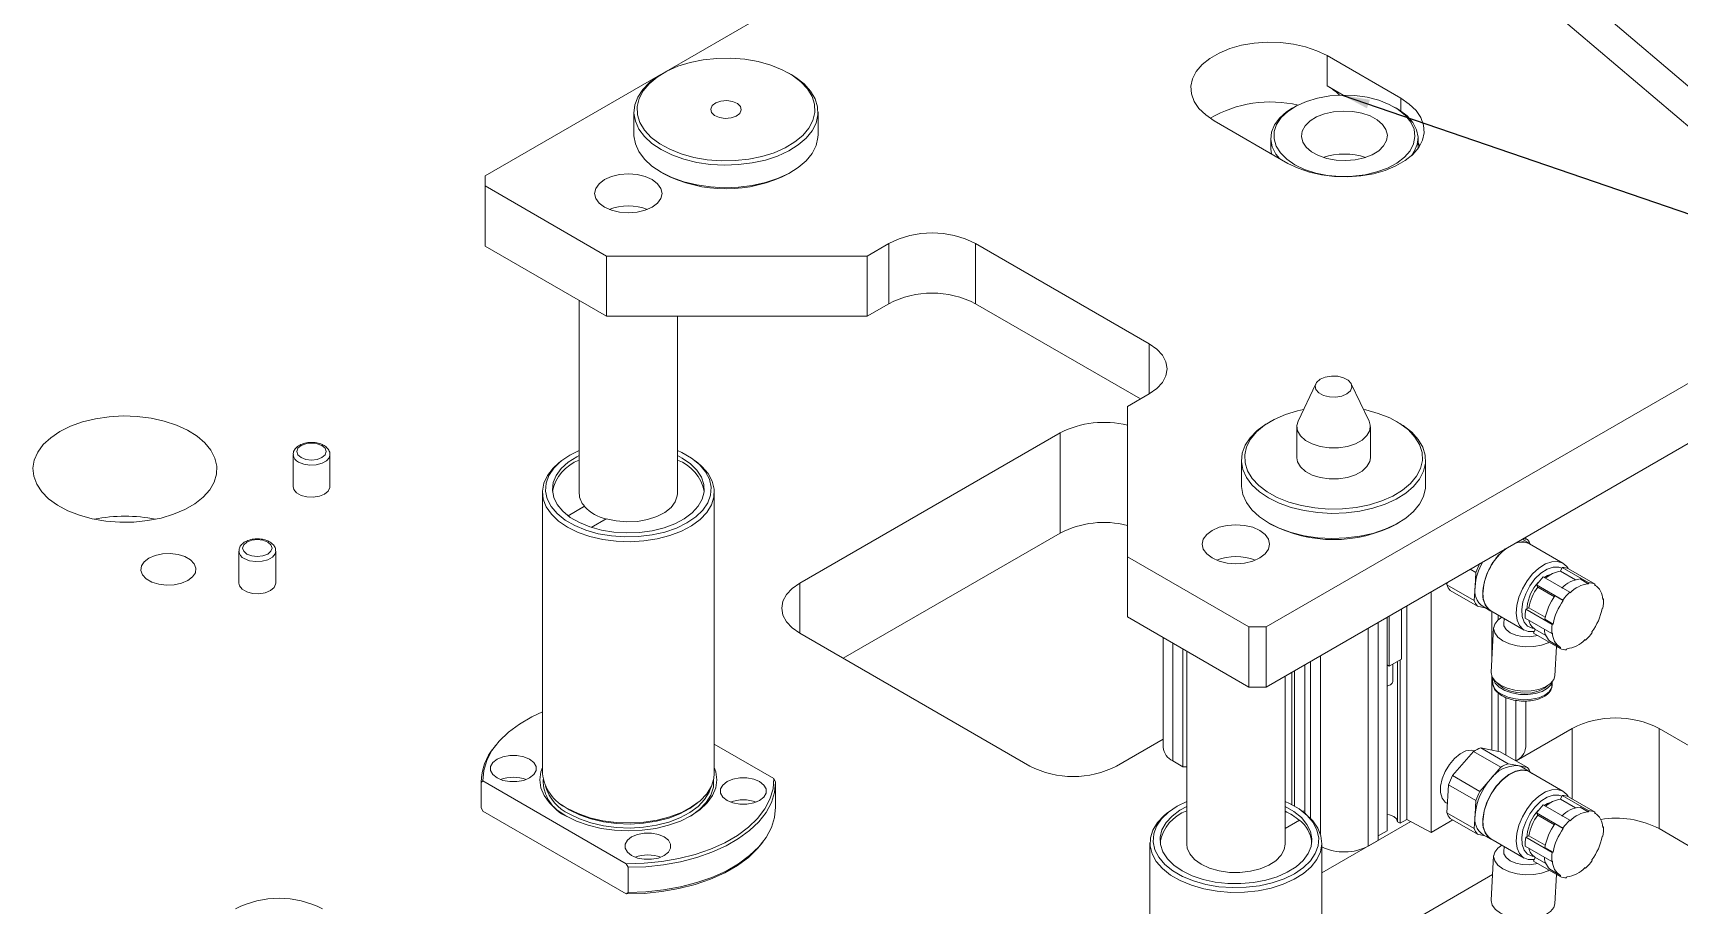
# Model space of a CAD drawing. Header units: millimetres. Extents: x 29 to 2500, y -68 to 1852.
# Drawn here: x 374 to 642.2, y 1303 to 1445.1 of the extents above; entities that cross this region are included whole.
import ezdxf

# ---------------------------------------------------------------- set-up
doc = ezdxf.new("R2010")
doc.units = ezdxf.units.MM
doc.header["$LTSCALE"] = 6
doc.layers.add('12', color=4, linetype='Continuous')
doc.dimstyles.new('SLDDIMSTYLE4', dxfattribs={"dimtxt": 0.18, "dimasz": 4.5, "dimexe": 0, "dimexo": 0.0625, "dimgap": 0, "dimtad": 0, "dimtih": 1, "dimtoh": 1, "dimdec": 0, "dimrnd": 1e-09, "dimzin": 0, "dimdsep": 46, "dimtxsty": 'Standard', "dimsah": 1, "dimcen": 0.09, "dimadec": 0, "dimazin": 0, "dimtfac": 4.5, "dimtdec": 0, "dimtofl": 0, "dimtmove": 0, "dimatfit": 3, "dimfxl": 0, "dimfrac": 2, "dimtolj": 1, "dimtzin": 0, "dimarcsym": 0})

msp = doc.modelspace()

# ---------------------------------------------------------------- linework, layer by layer
at = {"color": 7, "linetype": 'Continuous', "lineweight": 18}
for p, q in [((648.456, 1432.389), (568.198, 1500.559)), ((564.961, 1496.748), (648.456, 1425.829)), ((570.067, 1492.411), (476.81, 1438.575)), ((596.904, 1434.427), (584.883, 1441.366)), ((584.883, 1436.467), (584.883, 1441.366)), ((476.232, 1438.242), (447.704, 1421.773)), ((476.694, 1438.509), (476.34, 1438.305)), ((497.557, 1438.305), (497.203, 1438.509)), ((587.525, 1434.942), (584.883, 1436.467)), ((579.578, 1432.997), (579.225, 1432.793)), ((596.198, 1432.793), (595.844, 1432.997)), ((596.904, 1432.349), (596.904, 1434.427)), ((471.949, 1432.183), (471.949, 1428.508)), ((501.949, 1428.508), (501.949, 1432.183)), ((566.498, 1430.753), (578.519, 1423.814)), ((501.925, 1428.026), (501.949, 1428.508)), ((575.711, 1427.896), (575.711, 1426.344)), ((599.711, 1426.344), (599.711, 1427.896)), ((599.999, 1426.671), (599.711, 1427.108)), ((599.71, 1426.232), (599.711, 1426.344)), ((447.704, 1421.773), (447.704, 1420.14)), ((476.34, 1422.386), (476.694, 1422.182)), ((497.203, 1422.182), (497.557, 1422.386)), ((447.704, 1420.14), (467.503, 1408.71)), ((447.704, 1420.14), (447.704, 1410.341)), ((447.704, 1410.341), (467.503, 1398.912)), ((467.503, 1408.71), (509.93, 1408.71)), ((467.503, 1398.912), (467.503, 1408.71)), ((513.465, 1410.751), (509.93, 1408.71)), ((509.93, 1408.71), (509.93, 1398.912)), ((513.465, 1400.953), (513.465, 1410.751)), ((555.891, 1394.423), (527.607, 1410.751)), ((527.607, 1410.751), (527.607, 1400.953)), ((463.039, 1401.489), (463.039, 1370.025)), ((513.465, 1400.953), (509.93, 1398.912)), ((554.476, 1385.442), (527.607, 1400.953)), ((509.93, 1398.912), (467.503, 1398.912)), ((479.039, 1370.025), (479.039, 1398.912)), ((555.891, 1386.259), (555.891, 1394.423)), ((574.983, 1348.296), (654.806, 1394.376)), ((574.983, 1338.497), (661.674, 1388.543)), ((583.051, 1387.905), (580.158, 1381.831)), ((591.729, 1381.831), (588.836, 1387.905)), ((552.356, 1384.218), (555.891, 1386.259)), ((552.356, 1384.218), (552.356, 1359.726)), ((575.689, 1381.769), (575.335, 1381.564)), ((596.552, 1381.564), (596.198, 1381.769)), ((498.969, 1355.423), (541.396, 1379.915)), ((541.396, 1363.585), (541.396, 1379.915)), ((579.944, 1380.913), (579.944, 1375.851)), ((591.944, 1375.851), (591.944, 1380.913)), ((416.42, 1376.365), (416.42, 1371.139)), ((422.42, 1371.139), (422.42, 1376.365)), ((461.493, 1376.25), (463.039, 1377.017)), ((460.13, 1375.331), (459.726, 1375.011)), ((482.351, 1375.011), (481.947, 1375.331)), ((570.944, 1375.442), (570.944, 1371.36)), ((600.944, 1371.36), (600.944, 1375.442)), ((600.92, 1370.878), (600.944, 1371.36)), ((457.039, 1370.249), (457.039, 1324.427)), ((485.039, 1324.427), (485.039, 1370.249)), ((461.211, 1366.393), (463.897, 1367.943)), ((463.897, 1367.886), (461.255, 1366.361)), ((463.897, 1367.886), (463.897, 1367.943)), ((467.433, 1365.902), (465.003, 1364.499)), ((506.043, 1343.176), (541.396, 1363.585)), ((575.335, 1365.238), (575.689, 1365.033)), ((596.198, 1365.033), (596.552, 1365.238)), ((616.848, 1362.665), (617.565, 1362.522)), ((617.083, 1362.801), (617.565, 1362.522)), ((617.253, 1362.703), (617.253, 1362.899)), ((407.581, 1360.649), (407.581, 1355.423)), ((413.581, 1355.423), (413.581, 1360.649)), ((617.923, 1361.854), (616.683, 1362.57)), ((623.299, 1358.693), (617.898, 1361.811)), ((552.356, 1359.726), (572.155, 1348.296)), ((552.356, 1359.726), (552.356, 1349.927)), ((608.195, 1357.67), (609.126, 1357.133)), ((622.944, 1357.352), (623.214, 1357.971)), ((625.344, 1355.967), (622.944, 1357.352)), ((627.527, 1355.481), (623.214, 1357.971)), ((628.554, 1355.276), (624.241, 1357.766)), ((498.969, 1355.423), (498.969, 1347.259)), ((604.41, 1355.155), (604.43, 1355.497)), ((604.41, 1355.155), (608.865, 1352.584)), ((608.865, 1352.584), (608.996, 1354.858)), ((608.996, 1354.858), (609.126, 1357.133)), ((623.316, 1352.667), (619.002, 1355.157)), ((619.215, 1354.779), (619.002, 1355.157)), ((621.931, 1353.21), (619.215, 1354.779)), ((624.427, 1353.937), (620.114, 1356.427)), ((626.114, 1356.096), (627.458, 1355.321)), ((627.458, 1355.321), (627.527, 1355.481)), ((628.554, 1355.276), (628.484, 1355.116)), ((628.608, 1355.05), (628.486, 1355.121)), ((601.853, 1314.807), (601.853, 1354.009)), ((604.931, 1354.228), (609.385, 1351.656)), ((622.027, 1353.345), (623.371, 1352.569)), ((623.371, 1352.569), (623.316, 1352.667)), ((624.427, 1353.937), (624.482, 1353.839)), ((629.92, 1352.841), (629.783, 1352.921)), ((629.795, 1352.779), (629.92, 1352.841)), ((552.356, 1349.927), (572.155, 1338.497)), ((594.676, 1315.072), (594.676, 1349.866)), ((595.03, 1341.896), (595.03, 1350.07)), ((597.01, 1343.039), (597.01, 1351.213)), ((597.902, 1316.934), (597.902, 1351.728)), ((610.608, 1351.412), (609.385, 1351.656)), ((610.301, 1351.59), (611.573, 1350.855)), ((611.598, 1350.898), (616.999, 1347.78)), ((611.753, 1343.382), (611.753, 1350.763)), ((612.758, 1349.441), (612.758, 1350.229)), ((613.717, 1349.675), (613.667, 1348.811)), ((621.496, 1347.213), (617.183, 1349.703)), ((617.268, 1351.178), (617.75, 1351.418)), ((621.581, 1348.688), (617.268, 1351.178)), ((617.495, 1351.564), (617.488, 1351.288)), ((620.431, 1349.87), (617.75, 1351.418)), ((621.706, 1348.75), (620.362, 1349.526)), ((629.835, 1351.367), (629.711, 1351.305)), ((536.446, 1325.624), (498.969, 1347.259)), ((558.17, 1346.571), (558.17, 1328.686)), ((572.155, 1348.296), (574.983, 1348.296)), ((572.155, 1338.497), (572.155, 1348.296)), ((574.983, 1348.296), (574.983, 1338.497)), ((591.6, 1312.562), (591.6, 1348.09)), ((593.211, 1313.492), (593.211, 1349.02)), ((612.025, 1348.124), (611.612, 1340.929)), ((618.549, 1347.269), (618.818, 1347.885)), ((622.862, 1344.779), (618.549, 1347.269)), ((618.745, 1347.927), (620.537, 1346.893)), ((621.621, 1347.276), (621.496, 1347.213)), ((621.581, 1348.688), (621.706, 1348.75)), ((628.046, 1347.486), (628.101, 1347.388)), ((559.781, 1326.441), (559.781, 1345.641)), ((561.391, 1325.511), (561.391, 1344.711)), ((562.034, 1344.34), (562.034, 1312.876)), ((621.465, 1345.78), (622.808, 1345.004)), ((621.995, 1340.332), (622.27, 1345.12)), ((622.862, 1344.779), (622.932, 1344.939)), ((623.959, 1344.734), (623.889, 1344.574)), ((626.989, 1346.118), (626.891, 1346.175)), ((626.989, 1346.118), (626.934, 1346.216)), ((579.571, 1319.107), (579.571, 1341.146)), ((581.277, 1317.917), (581.277, 1342.131)), ((582.211, 1317.088), (582.211, 1342.67)), ((583.822, 1314.5), (583.822, 1343.6)), ((595.03, 1341.896), (594.676, 1342.1)), ((595.03, 1341.896), (597.01, 1343.039)), ((595.602, 1339.405), (595.602, 1342.226)), ((596.382, 1316.537), (596.382, 1342.676)), ((596.798, 1316.297), (596.798, 1342.916)), ((574.983, 1338.497), (572.155, 1338.497)), ((578.034, 1312.876), (578.034, 1340.258)), ((579.155, 1319.336), (579.155, 1340.906)), ((611.753, 1328.212), (611.753, 1340.185)), ((611.904, 1339.904), (611.869, 1339.308)), ((621.553, 1338.751), (621.588, 1339.348)), ((612.758, 1328.012), (612.758, 1337.545)), ((614.031, 1327.41), (614.031, 1336.766)), ((615.642, 1326.48), (615.642, 1336.324)), ((617.253, 1328.686), (617.253, 1336.2)), ((615.676, 1326.46), (624.834, 1331.747)), ((624.834, 1320.271), (624.834, 1331.747)), ((638.977, 1331.747), (644.633, 1328.482)), ((638.977, 1331.747), (638.977, 1315.417)), ((449.414, 1328.993), (449.149, 1328.653)), ((494.746, 1323.573), (485.039, 1329.177)), ((558.17, 1330.001), (550.588, 1325.624)), ((605.332, 1324.068), (608.762, 1327.985)), ((608.762, 1327.985), (613.216, 1325.413)), ((609.943, 1328.573), (614.397, 1326.002)), ((609.943, 1328.573), (613.11, 1327.941)), ((613.11, 1327.941), (617.565, 1325.37)), ((561.391, 1325.511), (559.781, 1326.441)), ((562.034, 1325.511), (561.391, 1325.511)), ((611.502, 1323.455), (613.216, 1325.413)), ((614.397, 1326.002), (615.981, 1325.686)), ((615.981, 1325.686), (617.565, 1325.37)), ((617.923, 1324.701), (616.65, 1325.436)), ((447.039, 1322.948), (447.331, 1323.187)), ((447.039, 1318.865), (447.039, 1322.948)), ((447.331, 1323.187), (470.705, 1309.694)), ((495.039, 1322.996), (494.746, 1323.573)), ((495.039, 1318.913), (495.039, 1322.996)), ((604.41, 1318.003), (604.672, 1322.552)), ((604.672, 1322.552), (609.126, 1319.98)), ((605.332, 1324.068), (609.787, 1321.496)), ((609.787, 1321.496), (611.502, 1323.455)), ((623.299, 1321.54), (617.898, 1324.658)), ((608.996, 1317.706), (609.126, 1319.98)), ((622.944, 1320.2), (623.214, 1320.818)), ((625.344, 1318.815), (622.944, 1320.2)), ((627.527, 1318.328), (623.214, 1320.818)), ((628.554, 1318.124), (624.241, 1320.614)), ((447.331, 1318.288), (447.039, 1318.865)), ((470.705, 1304.795), (447.331, 1318.288)), ((461.401, 1318.469), (460.104, 1319.336)), ((559.125, 1318.182), (558.721, 1317.862)), ((581.346, 1317.862), (580.942, 1318.182)), ((604.318, 1319.608), (604.496, 1319.496)), ((604.41, 1318.003), (608.865, 1315.431)), ((604.931, 1317.075), (609.385, 1314.504)), ((608.865, 1315.431), (608.996, 1317.706)), ((623.316, 1315.514), (619.002, 1318.004)), ((619.215, 1317.626), (619.002, 1318.004)), ((621.931, 1316.058), (619.215, 1317.626)), ((624.427, 1316.784), (620.114, 1319.274)), ((626.114, 1318.944), (627.458, 1318.168)), ((627.458, 1318.168), (627.527, 1318.328)), ((628.554, 1318.124), (628.484, 1317.963)), ((628.608, 1317.898), (628.486, 1317.968)), ((580.375, 1316.805), (578.034, 1315.454)), ((584.034, 1308.194), (598.56, 1316.58)), ((594.676, 1315.072), (593.211, 1314.227)), ((596.798, 1316.297), (596.382, 1316.537)), ((597.902, 1316.934), (596.798, 1316.297)), ((601.853, 1314.807), (597.902, 1316.934)), ((605.357, 1316.829), (601.853, 1314.807)), ((610.608, 1314.26), (609.385, 1314.504)), ((610.301, 1314.437), (611.573, 1313.702)), ((617.495, 1314.411), (617.488, 1314.135)), ((622.027, 1316.192), (623.371, 1315.416)), ((623.371, 1315.416), (623.316, 1315.514)), ((624.427, 1316.784), (624.482, 1316.686)), ((629.92, 1315.689), (629.783, 1315.768)), ((629.795, 1315.626), (629.92, 1315.689)), ((638.977, 1315.417), (644.633, 1312.151)), ((492.664, 1312.868), (492.928, 1313.208)), ((556.034, 1313.101), (556.034, 1267.279)), ((584.034, 1267.279), (584.034, 1313.101)), ((593.211, 1313.492), (591.6, 1312.562)), ((611.598, 1313.746), (616.999, 1310.628)), ((613.717, 1312.523), (613.667, 1311.658)), ((621.496, 1310.061), (617.183, 1312.551)), ((617.268, 1314.025), (617.75, 1314.265)), ((621.581, 1311.535), (617.268, 1314.025)), ((620.431, 1312.718), (617.75, 1314.265)), ((621.706, 1311.598), (620.362, 1312.373)), ((629.835, 1314.214), (629.711, 1314.152)), ((470.705, 1309.694), (470.997, 1309.117)), ((470.997, 1309.117), (470.997, 1305.034)), ((612.025, 1310.972), (611.612, 1303.776)), ((618.549, 1310.116), (618.818, 1310.733)), ((622.862, 1307.626), (618.549, 1310.116)), ((618.745, 1310.775), (620.537, 1309.74)), ((621.621, 1310.123), (621.496, 1310.061)), ((621.581, 1311.535), (621.706, 1311.598)), ((626.989, 1308.965), (626.891, 1309.022)), ((626.989, 1308.965), (626.934, 1309.063)), ((628.046, 1310.333), (628.101, 1310.235)), ((589.481, 1295.008), (611.85, 1307.921)), ((621.465, 1308.627), (622.808, 1307.852)), ((621.995, 1303.179), (622.27, 1307.968)), ((622.862, 1307.626), (622.932, 1307.786)), ((623.959, 1307.581), (623.889, 1307.421)), ((470.997, 1305.034), (470.705, 1304.795))]:
    msp.add_line(p, q, dxfattribs=at)
at = {"color": 7, "linetype": 'Continuous', "lineweight": 18, "flags": 128}
for points in [[(584.883, 1441.366), (583.244, 1442.168), (581.4, 1442.802), (579.4, 1443.253), (577.298, 1443.507), (575.153, 1443.558), (573.023, 1443.405), (570.965, 1443.051), (569.036, 1442.507), (567.289, 1441.787), (565.77, 1440.91), (564.523, 1439.901), (563.58, 1438.788), (562.967, 1437.6), (562.702, 1436.37), (562.79, 1435.132), (563.231, 1433.918), (564.011, 1432.764), (565.11, 1431.699), (566.498, 1430.753)], [(501.426, 1432.125), (501.374, 1433.438), (500.967, 1434.73), (500.214, 1435.97), (499.135, 1437.126), (497.756, 1438.171), (496.111, 1439.079), (494.24, 1439.826), (492.19, 1440.396), (490.01, 1440.773), (487.756, 1440.949), (485.481, 1440.919), (483.242, 1440.683), (481.095, 1440.249), (479.092, 1439.626), (477.282, 1438.83), (475.71, 1437.88), (474.415, 1436.8), (473.429, 1435.617), (472.776, 1434.358), (472.471, 1433.057), (472.523, 1431.744), (472.93, 1430.451), (473.683, 1429.212), (474.762, 1428.055), (476.141, 1427.01), (477.786, 1426.103), (479.657, 1425.356), (481.707, 1424.786), (483.887, 1424.409), (486.142, 1424.233), (488.416, 1424.263), (490.655, 1424.498), (492.802, 1424.933), (494.805, 1425.555), (496.615, 1426.352), (498.187, 1427.301), (499.482, 1428.381), (500.468, 1429.565), (501.122, 1430.823), (501.426, 1432.125)], [(501.925, 1431.701), (501.622, 1430.386), (500.975, 1429.114), (500, 1427.914), (498.718, 1426.814), (497.161, 1425.84), (495.364, 1425.014), (493.37, 1424.357), (491.225, 1423.883), (488.98, 1423.603), (486.688, 1423.525), (484.402, 1423.649), (482.175, 1423.973), (480.06, 1424.49), (478.107, 1425.187), (476.361, 1426.049), (474.863, 1427.054), (473.648, 1428.179), (472.745, 1429.398), (472.176, 1430.682), (471.952, 1432.001), (472.08, 1433.325), (472.556, 1434.622), (473.37, 1435.862), (474.502, 1437.015), (475.925, 1438.055), (476.34, 1438.305)], [(497.557, 1438.305), (498.319, 1437.831), (499.679, 1436.763), (500.741, 1435.587), (501.479, 1434.332), (501.877, 1433.026), (501.925, 1431.701)], [(489.445, 1432.511), (489.308, 1433.068), (488.812, 1433.553), (488.032, 1433.891), (487.088, 1434.032), (486.122, 1433.953), (485.282, 1433.667), (484.696, 1433.216), (484.452, 1432.671), (484.589, 1432.114), (485.085, 1431.629), (485.865, 1431.29), (486.809, 1431.15), (487.775, 1431.229), (488.615, 1431.515), (489.201, 1431.965), (489.445, 1432.511)], [(577.155, 1424.601), (576.562, 1425.334), (575.961, 1426.49), (575.717, 1427.689), (575.837, 1428.895), (576.318, 1430.07), (577.145, 1431.179), (578.293, 1432.189), (579.225, 1432.793)], [(587.369, 1434.94), (585.322, 1434.798), (583.352, 1434.447), (581.522, 1433.899), (579.891, 1433.171), (578.511, 1432.287), (577.427, 1431.274), (576.673, 1430.166), (576.274, 1428.999), (576.243, 1427.809), (576.581, 1426.635), (577.276, 1425.514), (578.306, 1424.483), (579.639, 1423.575), (581.232, 1422.819), (583.032, 1422.239), (584.983, 1421.855), (587.022, 1421.677), (589.083, 1421.712), (591.099, 1421.96), (593.007, 1422.411), (594.745, 1423.051), (596.256, 1423.861), (597.493, 1424.813), (598.416, 1425.877), (598.994, 1427.02), (599.21, 1428.204), (599.056, 1429.39), (598.538, 1430.542), (597.671, 1431.622), (596.485, 1432.596), (595.016, 1433.431), (593.313, 1434.102), (591.43, 1434.586), (589.427, 1434.868), (587.369, 1434.94)], [(578.519, 1423.814), (580.157, 1423.013), (582.002, 1422.378), (584.002, 1421.928), (586.103, 1421.673), (588.248, 1421.622), (590.379, 1421.775), (592.437, 1422.129), (594.366, 1422.673), (596.113, 1423.394), (597.631, 1424.27), (598.879, 1425.279), (599.822, 1426.392), (600.435, 1427.58), (600.7, 1428.81), (600.611, 1430.049), (600.171, 1431.262), (599.39, 1432.416), (598.291, 1433.481), (596.904, 1434.427)], [(594.708, 1428.424), (594.486, 1429.32), (593.925, 1430.165), (593.052, 1430.916), (591.911, 1431.537), (590.559, 1431.995), (589.065, 1432.269), (587.503, 1432.343), (585.951, 1432.215), (584.488, 1431.891), (583.186, 1431.387), (582.111, 1430.728), (581.317, 1429.948), (580.843, 1429.085), (580.714, 1428.184), (580.936, 1427.288), (581.498, 1426.443), (582.371, 1425.691), (583.512, 1425.071), (584.863, 1424.612), (586.357, 1424.339), (587.92, 1424.265), (589.471, 1424.393), (590.935, 1424.717), (592.237, 1425.221), (593.312, 1425.879), (594.106, 1426.66), (594.579, 1427.522), (594.708, 1428.424)], [(596.198, 1432.793), (596.67, 1432.504), (597.92, 1431.536), (598.86, 1430.458), (599.462, 1429.301), (599.706, 1428.102), (599.586, 1426.896), (599.105, 1425.721), (598.696, 1425.107)], [(471.949, 1428.508), (471.952, 1428.327), (472.176, 1427.007), (472.745, 1425.723), (473.648, 1424.504), (474.863, 1423.379), (476.361, 1422.374), (478.107, 1421.513), (480.06, 1420.816), (482.175, 1420.299), (484.402, 1419.975), (486.688, 1419.85), (488.98, 1419.929), (491.225, 1420.208), (493.37, 1420.682), (495.364, 1421.34), (497.161, 1422.166), (498.718, 1423.14), (500, 1424.24), (500.975, 1425.44), (501.622, 1426.712), (501.925, 1428.026)], [(575.711, 1426.344), (575.717, 1426.138), (575.832, 1425.365)], [(467.15, 1416.67), (468.289, 1416.166), (469.615, 1415.848), (471.039, 1415.74), (472.462, 1415.848), (473.789, 1416.166), (474.928, 1416.67), (475.802, 1417.328), (476.351, 1418.094), (476.539, 1418.915), (476.351, 1419.737), (475.802, 1420.503), (474.928, 1421.16), (473.789, 1421.665), (472.462, 1421.982), (471.039, 1422.09), (469.615, 1421.982), (468.289, 1421.665), (467.15, 1421.16), (466.276, 1420.503), (465.726, 1419.737), (465.539, 1418.915), (465.726, 1418.094), (466.276, 1417.328), (467.15, 1416.67)], [(555.891, 1394.423), (557.135, 1393.548), (558.059, 1392.55), (558.628, 1391.467), (558.82, 1390.341), (558.628, 1389.215), (558.059, 1388.132), (557.135, 1387.134), (555.891, 1386.259)], [(582.948, 1387.542), (583.072, 1386.945), (583.542, 1386.408), (584.301, 1385.996), (585.259, 1385.759), (586.299, 1385.726), (587.297, 1385.9), (588.131, 1386.26), (588.701, 1386.763), (588.939, 1387.349), (588.815, 1387.946), (588.345, 1388.483), (587.586, 1388.895), (586.628, 1389.132), (585.588, 1389.165), (584.59, 1388.991), (583.756, 1388.631), (583.186, 1388.127), (582.948, 1387.542)], [(378.408, 1380.12), (376.913, 1379.113), (375.702, 1377.987), (374.803, 1376.767), (374.237, 1375.482), (374.017, 1374.162), (374.149, 1372.839), (374.629, 1371.542), (375.447, 1370.304), (376.582, 1369.151), (378.009, 1368.112), (379.694, 1367.212), (381.597, 1366.47), (383.675, 1365.904), (385.877, 1365.529), (388.153, 1365.351), (390.449, 1365.377), (392.711, 1365.604), (394.887, 1366.028), (396.925, 1366.639), (398.778, 1367.423), (400.402, 1368.36), (401.759, 1369.43), (402.817, 1370.606), (403.552, 1371.862), (403.946, 1373.168), (403.99, 1374.494), (403.682, 1375.808), (403.032, 1377.079), (402.052, 1378.278), (400.767, 1379.377), (399.207, 1380.35), (397.407, 1381.173), (395.411, 1381.829), (393.265, 1382.301), (391.02, 1382.578), (388.727, 1382.654), (386.441, 1382.527), (384.215, 1382.201), (382.102, 1381.682), (380.151, 1380.982), (378.408, 1380.12)], [(600.92, 1374.96), (600.617, 1373.646), (599.97, 1372.374), (598.995, 1371.174), (597.713, 1370.074), (596.156, 1369.1), (594.359, 1368.274), (592.365, 1367.617), (590.22, 1367.142), (587.975, 1366.863), (585.683, 1366.784), (583.397, 1366.909), (581.17, 1367.233), (579.055, 1367.75), (577.102, 1368.447), (575.356, 1369.308), (573.858, 1370.313), (572.643, 1371.438), (571.74, 1372.657), (571.17, 1373.942), (570.947, 1375.261), (571.075, 1376.585), (571.551, 1377.882), (572.365, 1379.121), (573.497, 1380.275), (574.92, 1381.315), (575.335, 1381.564)], [(581.064, 1383.733), (580.09, 1383.509), (578.087, 1382.886), (576.277, 1382.09), (574.705, 1381.14), (573.41, 1380.06), (572.424, 1378.876), (571.77, 1377.618), (571.466, 1376.316), (571.518, 1375.003), (571.925, 1373.711), (572.678, 1372.471), (573.757, 1371.315), (575.136, 1370.27), (576.781, 1369.363), (578.652, 1368.615), (580.702, 1368.046), (582.882, 1367.669), (585.136, 1367.493), (587.411, 1367.523), (589.65, 1367.758), (591.797, 1368.192), (593.8, 1368.815), (595.61, 1369.611), (597.182, 1370.561), (598.477, 1371.641), (599.463, 1372.825), (600.117, 1374.083), (600.421, 1375.385)], [(580.158, 1381.831), (579.953, 1381.106), (580.058, 1380.24), (580.533, 1379.416), (581.348, 1378.686), (582.452, 1378.096), (583.775, 1377.684), (585.234, 1377.474), (586.738, 1377.48), (588.192, 1377.702), (589.505, 1378.126), (590.594, 1378.724), (591.391, 1379.461), (591.845, 1380.288), (591.929, 1381.155), (591.729, 1381.831)], [(600.421, 1375.385), (600.369, 1376.698), (599.962, 1377.99), (599.209, 1379.23), (598.13, 1380.386), (596.751, 1381.431), (595.106, 1382.338), (593.235, 1383.086), (591.185, 1383.655), (590.823, 1383.733)], [(596.552, 1381.564), (597.313, 1381.09), (598.674, 1380.022), (599.736, 1378.847), (600.474, 1377.591), (600.872, 1376.286), (600.92, 1374.96)], [(417.723, 1375.875), (418.501, 1375.575), (419.42, 1375.469), (420.338, 1375.575), (421.117, 1375.875), (421.637, 1376.325), (421.82, 1376.855), (421.637, 1377.385), (421.117, 1377.835), (420.338, 1378.135), (419.42, 1378.24), (418.501, 1378.135), (417.723, 1377.835), (417.203, 1377.385), (417.02, 1376.855), (417.203, 1376.325), (417.723, 1375.875)], [(422.42, 1376.362), (422.318, 1375.917), (421.877, 1375.372), (421.141, 1374.946), (420.196, 1374.692), (419.158, 1374.64), (418.152, 1374.795), (417.299, 1375.14)], [(479.039, 1377.017), (479.764, 1376.686), (481.34, 1375.776), (482.636, 1374.729), (483.615, 1373.572), (484.251, 1372.339), (484.527, 1371.061), (484.435, 1369.775), (483.977, 1368.516), (483.167, 1367.317), (482.026, 1366.211), (480.585, 1365.229), (478.883, 1364.397), (476.968, 1363.738), (474.891, 1363.27), (472.708, 1363.006), (470.481, 1362.953), (468.268, 1363.112), (466.131, 1363.479), (464.128, 1364.044), (462.314, 1364.792), (460.737, 1365.703), (459.441, 1366.75), (458.462, 1367.906), (457.826, 1369.14), (457.55, 1370.417), (457.642, 1371.703), (458.1, 1372.963), (458.91, 1374.162), (460.052, 1375.268), (461.493, 1376.25), (461.493, 1376.25)], [(479.039, 1376.194), (479.793, 1375.793), (481.146, 1374.866), (482.209, 1373.821), (482.95, 1372.687), (483.349, 1371.496), (483.394, 1370.285), (483.083, 1369.086), (482.425, 1367.934), (481.44, 1366.864), (480.156, 1365.905), (478.61, 1365.085), (476.846, 1364.428), (474.914, 1363.952), (472.871, 1363.671), (470.776, 1363.594), (468.688, 1363.723), (466.668, 1364.053), (464.773, 1364.575), (463.059, 1365.275), (461.574, 1366.133), (460.361, 1367.122), (459.456, 1368.216), (458.884, 1369.382), (458.661, 1370.588), (458.795, 1371.797), (459.281, 1372.977), (460.105, 1374.092), (461.244, 1375.11), (462.664, 1376.003), (463.039, 1376.194)], [(461.139, 1364.535), (459.679, 1365.525), (458.514, 1366.638), (457.673, 1367.845), (457.178, 1369.114), (457.041, 1370.412), (457.268, 1371.706), (457.851, 1372.963), (458.776, 1374.149), (459.726, 1375.011)], [(482.351, 1375.011), (483.02, 1374.431), (484.026, 1373.267), (484.697, 1372.025), (485.013, 1370.737), (484.968, 1369.437), (484.562, 1368.158), (483.805, 1366.932), (482.718, 1365.793), (481.329, 1364.769), (479.673, 1363.887), (477.793, 1363.17), (475.739, 1362.636), (473.562, 1362.3), (471.321, 1362.169), (469.072, 1362.248), (466.874, 1362.533), (464.783, 1363.019), (462.855, 1363.692), (461.139, 1364.535)], [(579.944, 1375.851), (580.058, 1375.177), (580.533, 1374.353), (581.348, 1373.624), (582.452, 1373.034), (583.775, 1372.621), (585.234, 1372.411), (586.738, 1372.417), (588.192, 1372.639), (589.505, 1373.063), (590.594, 1373.662), (591.391, 1374.398), (591.845, 1375.226), (591.944, 1375.851)], [(416.42, 1371.139), (416.522, 1370.691), (416.962, 1370.146), (417.699, 1369.72), (418.643, 1369.466), (419.681, 1369.414), (420.688, 1369.569), (421.541, 1369.914), (422.139, 1370.407), (422.408, 1370.988), (422.42, 1371.139)], [(570.944, 1371.36), (570.947, 1371.178), (571.17, 1369.859), (571.74, 1368.575), (572.643, 1367.356), (573.858, 1366.231), (575.356, 1365.226), (577.102, 1364.364), (579.055, 1363.667), (581.17, 1363.15), (583.397, 1362.826), (585.683, 1362.702), (587.975, 1362.78), (590.22, 1363.06), (592.365, 1363.534), (594.359, 1364.191), (596.156, 1365.017), (597.713, 1365.991), (598.995, 1367.091), (599.97, 1368.291), (600.617, 1369.563), (600.92, 1370.878)], [(479.039, 1370.025), (479.011, 1369.64), (478.68, 1368.657), (477.99, 1367.739), (476.973, 1366.928), (475.677, 1366.262), (474.163, 1365.773), (472.503, 1365.485), (470.774, 1365.409), (469.057, 1365.551), (467.433, 1365.902)], [(566.145, 1359.522), (567.284, 1359.017), (568.61, 1358.7), (570.034, 1358.592), (571.457, 1358.7), (572.784, 1359.017), (573.923, 1359.522), (574.797, 1360.179), (575.346, 1360.945), (575.534, 1361.767), (575.346, 1362.588), (574.797, 1363.354), (573.923, 1364.012), (572.784, 1364.516), (571.457, 1364.834), (570.034, 1364.942), (568.61, 1364.834), (567.284, 1364.516), (566.145, 1364.012), (565.27, 1363.354), (564.721, 1362.588), (564.534, 1361.767), (564.721, 1360.945), (565.27, 1360.179), (566.145, 1359.522)], [(399.267, 1355.831), (398.242, 1355.388), (397.042, 1355.13), (395.764, 1355.077), (394.513, 1355.234), (393.389, 1355.589), (392.483, 1356.112), (391.869, 1356.761), (391.597, 1357.483), (391.688, 1358.221), (392.136, 1358.913), (392.903, 1359.505), (393.929, 1359.948), (395.129, 1360.207), (396.406, 1360.26), (397.658, 1360.102), (398.782, 1359.748), (399.688, 1359.225), (400.302, 1358.576), (400.574, 1357.854), (400.482, 1357.116), (400.035, 1356.423), (399.267, 1355.831)], [(408.884, 1360.159), (409.663, 1359.859), (410.581, 1359.754), (411.499, 1359.859), (412.278, 1360.159), (412.798, 1360.609), (412.981, 1361.139), (412.798, 1361.669), (412.278, 1362.119), (411.499, 1362.419), (410.581, 1362.525), (409.663, 1362.419), (408.884, 1362.119), (408.364, 1361.669), (408.181, 1361.139), (408.364, 1360.609), (408.884, 1360.159)], [(413.581, 1360.646), (413.479, 1360.201), (413.038, 1359.656), (412.302, 1359.23), (411.357, 1358.976), (410.32, 1358.924), (409.313, 1359.079), (408.46, 1359.424)], [(618.662, 1347.529), (618.609, 1347.52), (617.667, 1347.532), (616.864, 1347.866), (616.247, 1348.502), (615.85, 1349.406), (615.696, 1350.525), (615.793, 1351.798), (616.136, 1353.152), (616.705, 1354.511), (617.468, 1355.797), (618.383, 1356.94), (619.397, 1357.873), (620.454, 1358.545), (621.494, 1358.917), (622.457, 1358.969), (623.291, 1358.697), (623.947, 1358.118), (624.151, 1357.806)], [(623.16, 1357.847), (622.646, 1358.028), (621.737, 1358.024), (620.742, 1357.682), (619.729, 1357.024), (618.766, 1356.095), (617.92, 1354.958), (617.249, 1353.692), (616.797, 1352.381), (616.596, 1351.116)], [(407.581, 1355.423), (407.683, 1354.975), (408.124, 1354.43), (408.86, 1354.005), (409.805, 1353.75), (410.842, 1353.698), (411.849, 1353.854), (412.702, 1354.199), (413.3, 1354.691), (413.57, 1355.272), (413.581, 1355.423)], [(498.969, 1347.259), (497.726, 1348.134), (496.802, 1349.132), (496.233, 1350.215), (496.04, 1351.341), (496.233, 1352.467), (496.802, 1353.55), (497.726, 1354.548), (498.969, 1355.423)], [(610.269, 1354.123), (610.325, 1352.908), (610.639, 1351.893), (611.191, 1351.137), (611.95, 1350.684), (611.996, 1350.669)], [(621.085, 1345.804), (620.894, 1345.703), (619.819, 1345.303), (618.567, 1345.074), (617.223, 1345.033), (615.878, 1345.183), (614.625, 1345.512), (613.549, 1345.999), (612.722, 1346.611), (612.201, 1347.305), (612.023, 1348.035), (612.198, 1348.751), (612.716, 1349.404), (613.384, 1349.867)], [(616.596, 1351.116), (616.659, 1349.982), (616.982, 1349.057), (617.544, 1348.405), (618.305, 1348.069), (618.584, 1348.032)], [(619.195, 1346.895), (618.898, 1346.816), (617.828, 1346.672), (616.703, 1346.717), (615.633, 1346.947), (614.722, 1347.34), (614.06, 1347.856), (613.711, 1348.445), (613.667, 1348.811)], [(595.602, 1339.405), (595.499, 1339.107), (595.207, 1338.854), (594.769, 1338.685), (594.676, 1338.665)], [(621.995, 1340.332), (621.822, 1339.706), (621.304, 1339.053), (620.48, 1338.508), (619.406, 1338.107), (618.154, 1337.879), (616.809, 1337.837), (615.465, 1337.987), (614.212, 1338.316), (613.135, 1338.803), (612.308, 1339.415), (611.788, 1340.109), (611.609, 1340.839), (611.612, 1340.929)], [(621.556, 1339.309), (621.379, 1338.898), (620.814, 1338.28), (619.948, 1337.781), (618.845, 1337.436), (617.589, 1337.272), (616.27, 1337.301), (614.988, 1337.52), (613.837, 1337.914), (612.903, 1338.453), (612.255, 1339.098), (611.941, 1339.8), (611.931, 1339.863)], [(620.745, 1338.65), (620.321, 1338.296), (619.428, 1337.851), (618.318, 1337.57), (617.082, 1337.475), (615.82, 1337.575), (614.634, 1337.86), (613.621, 1338.309), (612.861, 1338.884), (612.661, 1339.115)], [(613.29, 1337.325), (614.342, 1336.854), (615.57, 1336.545), (616.882, 1336.419), (618.182, 1336.488), (619.373, 1336.744), (620.366, 1337.171), (621.089, 1337.735), (621.486, 1338.395), (621.553, 1338.751)], [(457.039, 1334.427), (455.335, 1333.635), (453.274, 1332.445), (451.482, 1331.119), (449.985, 1329.675), (448.806, 1328.136), (447.963, 1326.526), (447.469, 1324.868), (447.331, 1323.187)], [(604.318, 1319.608), (604.135, 1319.742), (603.649, 1320.385), (603.396, 1321.281), (603.396, 1322.362), (603.649, 1323.55), (604.135, 1324.755), (604.82, 1325.888), (605.651, 1326.866), (606.568, 1327.615), (607.503, 1328.081), (608.385, 1328.228), (608.981, 1328.12)], [(454.952, 1326.748), (455.642, 1326.2), (456.004, 1325.556), (456.004, 1324.878), (455.642, 1324.234), (454.952, 1323.686), (454.003, 1323.288), (452.887, 1323.079), (451.714, 1323.079), (450.598, 1323.288), (449.649, 1323.686), (448.959, 1324.234), (448.596, 1324.878), (448.596, 1325.556), (448.959, 1326.2), (449.649, 1326.748), (450.598, 1327.146), (451.714, 1327.355), (452.887, 1327.355), (454.003, 1327.146), (454.952, 1326.748)], [(481.235, 1317.494), (479.515, 1316.645), (477.585, 1315.963), (475.495, 1315.463), (473.294, 1315.158), (471.039, 1315.056), (468.783, 1315.158), (466.583, 1315.463), (464.492, 1315.963), (462.563, 1316.645), (460.842, 1317.494), (459.373, 1318.487), (458.19, 1319.601), (457.324, 1320.808), (456.796, 1322.078), (456.619, 1323.38), (456.796, 1324.682), (457.039, 1325.374)], [(485.039, 1325.374), (485.281, 1324.682), (485.459, 1323.38), (485.281, 1322.078), (484.753, 1320.808), (483.887, 1319.601), (482.705, 1318.487), (481.235, 1317.494)], [(616.65, 1325.436), (616.446, 1325.54), (615.981, 1325.686)], [(461.139, 1318.713), (462.855, 1317.87), (464.783, 1317.197), (466.874, 1316.711), (469.072, 1316.426), (471.321, 1316.347), (473.562, 1316.478), (475.739, 1316.814), (477.793, 1317.348), (479.673, 1318.065), (481.329, 1318.947), (482.718, 1319.971), (483.805, 1321.11), (484.562, 1322.336), (484.968, 1323.615), (485.039, 1324.427)], [(470.705, 1309.694), (473.616, 1309.774), (476.488, 1310.059), (479.278, 1310.546), (481.943, 1311.226), (484.444, 1312.09), (486.742, 1313.125), (488.803, 1314.315), (490.595, 1315.641), (492.092, 1317.085), (493.271, 1318.624), (494.114, 1320.234), (494.608, 1321.892), (494.746, 1323.573)], [(470.997, 1309.117), (473.897, 1309.215), (476.754, 1309.515), (479.528, 1310.013), (482.178, 1310.7), (484.664, 1311.566), (486.951, 1312.6), (489.005, 1313.786), (490.796, 1315.106), (492.297, 1316.541), (493.487, 1318.071), (494.348, 1319.672), (494.868, 1321.322), (495.039, 1322.996)], [(481.057, 1317.393), (481.27, 1317.523), (482.651, 1318.541), (483.732, 1319.674), (484.484, 1320.892), (484.888, 1322.164), (484.935, 1323.444)], [(492.429, 1323.074), (493.118, 1322.526), (493.481, 1321.882), (493.481, 1321.204), (493.118, 1320.56), (492.429, 1320.012), (491.479, 1319.614), (490.364, 1319.405), (489.19, 1319.405), (488.075, 1319.614), (487.125, 1320.012), (486.436, 1320.56), (486.073, 1321.204), (486.073, 1321.882), (486.436, 1322.526), (487.125, 1323.074), (488.075, 1323.472), (489.19, 1323.681), (490.364, 1323.681), (491.479, 1323.472), (492.429, 1323.074)], [(618.296, 1324.428), (617.546, 1324.872), (616.624, 1324.996), (615.593, 1324.782), (614.513, 1324.244), (613.447, 1323.413), (612.456, 1322.338), (611.599, 1321.08), (610.924, 1319.713), (610.472, 1318.316), (610.269, 1316.971)], [(617.898, 1324.658), (617.524, 1324.828), (616.609, 1324.95), (615.587, 1324.738), (614.515, 1324.205), (613.457, 1323.38), (612.474, 1322.313), (611.624, 1321.065), (610.955, 1319.709), (610.506, 1318.323), (610.304, 1316.988)], [(461.401, 1317.816), (463.072, 1316.996), (464.949, 1316.341), (466.984, 1315.868), (469.124, 1315.59), (471.313, 1315.513), (473.496, 1315.64), (475.614, 1315.968), (477.615, 1316.488), (479.445, 1317.186), (481.057, 1318.045), (482.41, 1319.042), (483.468, 1320.151), (484.204, 1321.344), (484.534, 1322.277)], [(579.58, 1308.08), (577.878, 1307.248), (575.963, 1306.589), (573.886, 1306.121), (571.703, 1305.857), (569.476, 1305.804), (567.263, 1305.963), (565.126, 1306.331), (563.123, 1306.896), (561.309, 1307.644), (559.732, 1308.554), (558.436, 1309.601), (557.457, 1310.758), (556.821, 1311.991), (556.545, 1313.269), (556.637, 1314.555), (557.095, 1315.815), (557.905, 1317.014), (559.047, 1318.119), (560.488, 1319.102), (562.034, 1319.868)], [(578.034, 1319.868), (578.759, 1319.538), (580.335, 1318.628), (581.631, 1317.58), (582.61, 1316.424), (583.246, 1315.19), (583.522, 1313.913), (583.43, 1312.627), (582.972, 1311.367), (582.162, 1310.168), (581.021, 1309.062), (579.58, 1308.08)], [(618.662, 1310.376), (618.609, 1310.368), (617.667, 1310.379), (616.864, 1310.713), (616.247, 1311.349), (615.85, 1312.253), (615.696, 1313.373), (615.793, 1314.645), (616.136, 1315.999), (616.705, 1317.358), (617.468, 1318.645), (618.383, 1319.787), (619.397, 1320.72), (620.454, 1321.392), (621.494, 1321.764), (622.457, 1321.816), (623.291, 1321.545), (623.947, 1320.965), (624.151, 1320.654)], [(623.16, 1320.695), (622.646, 1320.875), (621.737, 1320.872), (620.742, 1320.53), (619.729, 1319.872), (618.766, 1318.943), (617.92, 1317.806), (617.249, 1316.539), (616.797, 1315.228), (616.596, 1313.963)], [(482.256, 1319.563), (481.057, 1318.698), (479.445, 1317.839), (477.615, 1317.141), (475.614, 1316.621), (473.496, 1316.294), (471.313, 1316.166), (469.124, 1316.243), (466.984, 1316.521), (464.949, 1316.994), (463.072, 1317.649), (461.401, 1318.469)], [(470.997, 1305.034), (473.897, 1305.133), (476.754, 1305.433), (479.528, 1305.93), (482.178, 1306.617), (484.664, 1307.484), (486.951, 1308.517), (489.005, 1309.703), (490.796, 1311.023), (492.297, 1312.459), (493.487, 1313.988), (494.348, 1315.59), (494.868, 1317.239), (495.039, 1318.913)], [(581.346, 1317.862), (581.393, 1317.825), (582.558, 1316.712), (583.4, 1315.505), (583.895, 1314.236), (584.031, 1312.938), (583.804, 1311.644), (583.221, 1310.388), (582.296, 1309.202), (581.054, 1308.117), (579.526, 1307.161), (577.753, 1306.358), (575.779, 1305.731), (573.657, 1305.294), (571.441, 1305.06), (569.188, 1305.034), (566.958, 1305.216), (564.807, 1305.603), (562.791, 1306.184), (560.963, 1306.945), (559.37, 1307.864), (558.053, 1308.92), (557.046, 1310.083), (556.376, 1311.325), (556.059, 1312.613), (556.105, 1313.913), (556.511, 1315.193), (557.267, 1316.418), (558.354, 1317.557), (558.721, 1317.862)], [(561.28, 1308.537), (559.926, 1309.464), (558.863, 1310.509), (558.122, 1311.644), (557.723, 1312.834), (557.679, 1314.046), (557.99, 1315.244), (558.647, 1316.396), (559.632, 1317.466), (560.916, 1318.425), (562.034, 1319.045)], [(578.034, 1319.045), (579.498, 1318.198), (580.711, 1317.208), (581.616, 1316.114), (582.188, 1314.948), (582.411, 1313.742), (582.277, 1312.533), (581.791, 1311.353), (580.967, 1310.239), (579.829, 1309.22), (578.408, 1308.327), (576.747, 1307.586), (574.892, 1307.017), (572.898, 1306.638), (570.821, 1306.458), (568.722, 1306.484), (566.661, 1306.714), (564.696, 1307.142), (562.885, 1307.756), (561.28, 1308.537), (561.28, 1308.537)], [(580.843, 1318.259), (580.882, 1318.269), (581.277, 1318.339)], [(594.676, 1317.747), (595.071, 1317.677), (595.762, 1317.409), (596.223, 1317.008), (596.382, 1316.537)], [(476.872, 1314.093), (477.562, 1313.545), (477.924, 1312.901), (477.924, 1312.224), (477.562, 1311.58), (476.872, 1311.032), (475.923, 1310.634), (474.807, 1310.424), (473.634, 1310.424), (472.518, 1310.634), (471.569, 1311.032), (470.879, 1311.58), (470.517, 1312.224), (470.517, 1312.901), (470.879, 1313.545), (471.569, 1314.093), (472.518, 1314.491), (473.634, 1314.701), (474.807, 1314.701), (475.923, 1314.491), (476.872, 1314.093)], [(610.269, 1316.971), (610.325, 1315.755), (610.639, 1314.74), (611.191, 1313.984), (611.95, 1313.531), (611.996, 1313.516)], [(492.664, 1312.868), (492.092, 1312.186), (490.595, 1310.742), (488.803, 1309.415), (486.742, 1308.226), (484.444, 1307.191), (481.943, 1306.327), (479.278, 1305.646), (476.488, 1305.16), (473.616, 1304.874), (470.705, 1304.795)], [(578.034, 1312.876), (577.898, 1312.031), (577.398, 1311.072), (576.552, 1310.199), (575.399, 1309.451), (573.994, 1308.864), (572.403, 1308.465), (570.7, 1308.274), (568.967, 1308.299), (567.283, 1308.54), (565.729, 1308.984), (564.377, 1309.611), (563.291, 1310.391), (562.521, 1311.289), (562.105, 1312.26), (562.034, 1312.876)], [(621.085, 1308.652), (620.894, 1308.551), (619.819, 1308.15), (618.567, 1307.922), (617.223, 1307.881), (615.878, 1308.03), (614.625, 1308.359), (613.549, 1308.846), (612.722, 1309.458), (612.201, 1310.153), (612.023, 1310.883), (612.198, 1311.598), (612.716, 1312.251), (613.384, 1312.715)], [(619.195, 1309.743), (618.898, 1309.663), (617.828, 1309.519), (616.703, 1309.565), (615.633, 1309.795), (614.722, 1310.187), (614.06, 1310.703), (613.711, 1311.292), (613.667, 1311.658)], [(616.596, 1313.963), (616.659, 1312.83), (616.982, 1311.905), (617.544, 1311.252), (618.305, 1310.916), (618.584, 1310.879)], [(621.995, 1303.179), (621.822, 1302.553), (621.304, 1301.9), (620.48, 1301.355), (619.406, 1300.955), (618.154, 1300.726), (616.809, 1300.685), (615.465, 1300.834), (614.212, 1301.164), (613.135, 1301.651), (612.308, 1302.262), (611.788, 1302.957), (611.609, 1303.687), (611.612, 1303.776)]]:
    msp.add_lwpolyline(points, dxfattribs=at)
at = {"color": 7, "linetype": 'Continuous', "lineweight": 18}
for centre, radius, start, end in [((580.014, 1427.845), 9.902, 45.6664, 60.54985), ((575.694, 1414.288), 19.537, 76.79496, 120.27893), ((587.711, 1413.996), 11.34, 72.20644, 107.79356), ((486.949, 1441.773), 22.112, 242.37045, 297.62955), ((471.039, 1408.183), 8.7, 68.9509, 111.0491), ((520.536, 1397.104), 15.37, 62.60967, 117.39033), ((520.536, 1387.306), 15.37, 62.60967, 117.39033), ((548.532, 1365.852), 15.771, 75.96804, 116.90419), ((417.851, 1376.467), 1.437, 185.19598, 247.37404), ((465.474, 1368.976), 6.944, 110.53458, 168.31866), ((476.645, 1369.013), 6.895, 11.45582, 69.69095), ((466.115, 1370.076), 3.077, 180.95592, 223.87818), ((389.014, 1341.106), 25.224, 78.58203, 101.41797), ((469.247, 1373.071), 7.45, 224.10118, 255.9042), ((548.498, 1349.824), 15.486, 75.57387, 117.29836), ((585.944, 1384.624), 22.112, 242.37045, 297.62955), ((409.013, 1360.751), 1.437, 185.19598, 247.37404), ((620.185, 1353.235), 9.956, 128.90433, 174.87733), ((620.099, 1353.277), 9.833, 127.17773, 174.96003), ((616.635, 1359.192), 2.907, 64.25519, 116.46449), ((616.636, 1359.415), 2.729, 52.54228, 113.13294), ((615.265, 1360.628), 2.98, 21.75687, 39.46394), ((570.034, 1351.035), 8.7, 68.9509, 111.0491), ((618.432, 1354.069), 9.469, 149.55487, 175.21913), ((619.953, 1353.315), 11.48, 152.31735, 160.57738), ((623.475, 1353.049), 4.336, 97.02917, 133.31965), ((623.302, 1355.736), 2.237, 65.18834, 92.25351), ((607.312, 1356.173), 3.075, 199.33249, 219.251), ((612.178, 1354.234), 3.243, 168.89957, 234.62734), ((624.199, 1350.919), 6.735, 136.97416, 174.50836), ((626.21, 1349.729), 8.628, 144.18152, 168.71321), ((626.482, 1349.731), 9.241, 133.56276, 144.04029), ((622.096, 1353.707), 3.23, 101.74823, 125.01528), ((626.659, 1351.274), 4.853, 96.44776, 136.50239), ((628.003, 1350.498), 4.853, 96.44776, 136.50239), ((627.615, 1353.245), 2.237, 65.18834, 92.25351), ((627.131, 1352.821), 2.664, 359.10485, 59.47864), ((611.766, 1353.602), 3.075, 199.33249, 219.251), ((613.518, 1353.544), 3.269, 169.4846, 234.04231), ((629.618, 1347.763), 9.422, 143.67583, 169.2189), ((630.962, 1346.988), 9.422, 143.67583, 169.2189), ((630.795, 1347.241), 9.241, 133.56276, 144.04029), ((623.731, 1352.457), 6.201, 349.87242, 3.55049), ((623.372, 1350.088), 6.201, 169.87242, 183.55049), ((619.985, 1349.833), 2.274, 191.72754, 236.95959), ((620.455, 1353.067), 9.422, 323.67583, 349.2189), ((622.953, 1347.989), 2.664, 181.7127, 236.04161), ((627.686, 1347.597), 6.201, 169.87242, 183.55049), ((624.285, 1347.234), 2.664, 179.10485, 239.47864), ((620.621, 1352.814), 9.241, 313.56276, 324.04029), ((623.801, 1346.809), 2.237, 245.18834, 272.25351), ((623.414, 1349.557), 4.853, 276.44776, 316.50239), ((614.203, 1339.48), 2.34, 184.22452, 247.03147), ((631.905, 1318.1), 15.37, 62.60967, 117.39033), ((456.381, 1322.735), 9.345, 140.70533, 178.69393), ((560.922, 1328.96), 2.766, 185.6948, 245.62534), ((611.939, 1323.084), 5.841, 109.98979, 122.96037), ((614.5, 1328.96), 2.766, 294.37466, 354.3052), ((543.517, 1339.271), 15.37, 242.60967, 297.39033), ((615.8, 1320.436), 5.252, 88.02518, 144.92498), ((616.394, 1320.512), 5.841, 109.98979, 122.96037), ((615.265, 1323.476), 2.98, 21.75687, 39.46394), ((452.3, 1317.828), 5.971, 69.48489, 110.51511), ((464.119, 1325.179), 7.121, 186.06251, 245.25763), ((463.723, 1323.392), 6.58, 179.55187, 245.75185), ((615.498, 1318.734), 11.48, 152.31735, 160.57738), ((619.002, 1316.765), 10.05, 138.26739, 174.62733), ((464.623, 1324.501), 7.421, 197.4351, 244.26496), ((489.777, 1314.154), 5.971, 69.48489, 110.51511), ((619.953, 1316.163), 11.48, 152.31735, 160.57738), ((622.096, 1316.555), 3.23, 101.74823, 125.01528), ((623.475, 1315.896), 4.336, 97.02917, 133.31965), ((623.302, 1318.583), 2.237, 65.18834, 92.25351), ((564.385, 1311.9), 6.847, 110.08307, 168.77017), ((573.432, 1308.65), 10.667, 49.39209, 64.44495), ((607.312, 1319.021), 3.075, 199.33249, 219.251), ((612.178, 1317.081), 3.243, 168.89957, 234.62734), ((624.199, 1313.766), 6.735, 136.97416, 174.50836), ((626.21, 1312.577), 8.628, 144.18152, 168.71321), ((626.482, 1312.578), 9.241, 133.56276, 144.04029), ((626.659, 1314.121), 4.853, 96.44776, 136.50239), ((628.003, 1313.345), 4.853, 96.44776, 136.50239), ((627.615, 1316.093), 2.237, 65.18834, 92.25351), ((627.131, 1315.668), 2.664, 359.10485, 59.47864), ((631.925, 1301.772), 15.359, 62.66928, 99.19851), ((577.124, 1312.605), 5.311, 6.79472, 52.26235), ((611.766, 1316.449), 3.075, 199.33249, 219.251), ((613.518, 1316.392), 3.269, 169.4846, 234.04231), ((629.618, 1310.611), 9.422, 143.67583, 169.2189), ((630.962, 1309.835), 9.422, 143.67583, 169.2189), ((630.795, 1310.088), 9.241, 133.56276, 144.04029), ((623.731, 1315.305), 6.201, 349.87242, 3.55049), ((587.7, 1320.123), 8.508, 244.47038, 297.28238), ((623.372, 1312.935), 6.201, 169.87242, 183.55049), ((619.985, 1312.681), 2.274, 191.72754, 236.95959), ((620.455, 1315.914), 9.422, 323.67583, 349.2189), ((474.221, 1305.174), 5.971, 69.48489, 110.51511), ((622.953, 1310.837), 2.664, 181.7127, 236.04161), ((627.686, 1310.445), 6.201, 169.87242, 183.55049), ((624.285, 1310.081), 2.664, 179.10485, 239.47864), ((623.414, 1312.404), 4.853, 276.44776, 316.50239), ((620.621, 1315.661), 9.241, 313.56276, 324.04029), ((623.801, 1309.657), 2.237, 245.18834, 272.25351), ((414.117, 1288.71), 15.37, 62.60967, 117.39033)]:
    msp.add_arc(centre, radius, start, end, dxfattribs=at)
for points, knots in [([(422.385, 1376.359), (422.394, 1376.445), (422.425, 1376.75), (422.166, 1377.246), (421.669, 1377.748), (420.94, 1378.126), (420.034, 1378.345), (419.044, 1378.37), (418.088, 1378.192), (417.284, 1377.83), (416.729, 1377.326), (416.429, 1376.797), (416.448, 1376.454), (416.455, 1376.33)], [0, 0, 0, 0, 0.0365755, 0.1295799, 0.2228175, 0.32435, 0.4313151, 0.53839, 0.6461297, 0.755817, 0.8555332, 0.9473649, 1, 1, 1, 1]), ([(413.546, 1360.643), (413.555, 1360.729), (413.587, 1361.035), (413.327, 1361.531), (412.83, 1362.032), (412.101, 1362.41), (411.196, 1362.629), (410.205, 1362.654), (409.249, 1362.476), (408.446, 1362.114), (407.89, 1361.61), (407.59, 1361.081), (407.609, 1360.739), (407.616, 1360.614)], [0, 0, 0, 0, 0.0365755, 0.1295799, 0.2228175, 0.32435, 0.4313151, 0.53839, 0.6461297, 0.755817, 0.8555332, 0.9473649, 1, 1, 1, 1]), ([(611.907, 1339.302), (611.892, 1339.218), (611.831, 1338.89), (612.062, 1338.314), (612.546, 1337.631), (613.098, 1337.264), (613.393, 1337.068)], [0, 0, 0, 0, 0.0974775, 0.3829702, 0.6703428, 1, 1, 1, 1]), ([(616.186, 1336.23), (616.189, 1336.229), (616.591, 1336.159), (617.44, 1336.179), (618.636, 1336.308), (619.721, 1336.635), (620.625, 1337.123), (621.23, 1337.745), (621.541, 1338.339), (621.521, 1338.691), (621.515, 1338.803)], [0, 0, 0, 0, 0.0011384, 0.1584627, 0.3161505, 0.474863, 0.6355354, 0.7982837, 0.9359629, 1, 1, 1, 1]), ([(613.393, 1337.068), (613.558, 1336.98), (614.038, 1336.725), (614.971, 1336.403), (615.782, 1336.288), (616.186, 1336.23)], [0, 0, 0, 0, 0.2098194, 0.6071089, 1, 1, 1, 1])]:
    msp.add_open_spline(points, degree=3, knots=knots, dxfattribs=at)

# ---------------------------------------------------------------- leaders
at = {"layer": '12'}
msp.add_leader([(587.369, 1434.94), (914.997, 1322.543)], dimstyle='SLDDIMSTYLE4', dxfattribs=at)

doc.saveas('drawing.dxf')
